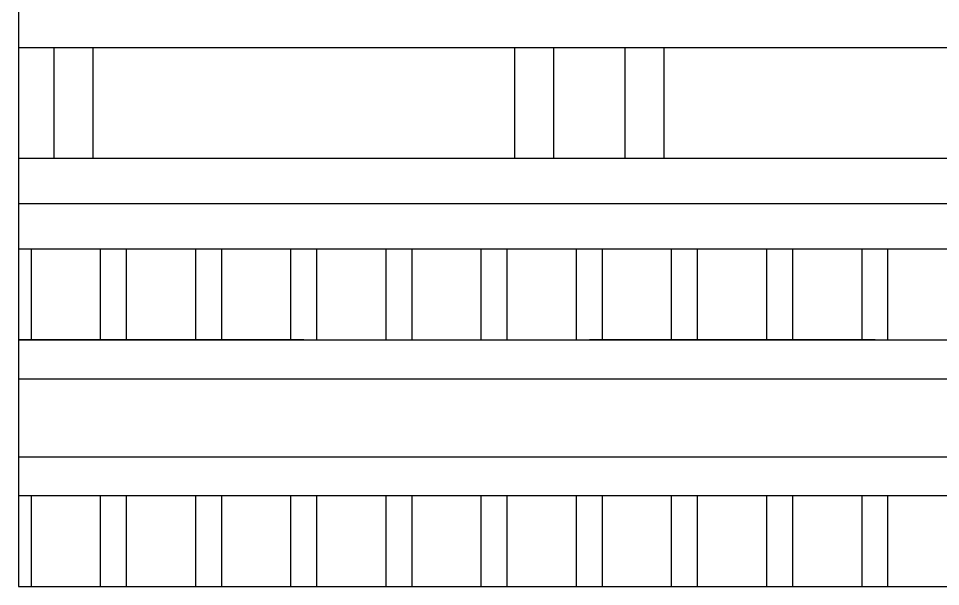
# Model space of a CAD drawing. Extents: x -111 to 2985, y -118 to 122.
# Drawn here: x -62.03 to -41.2, y -118.38 to -105.56 of the extents above; entities that cross this region are included whole.
import ezdxf

# ---------------------------------------------------------------- set-up
doc = ezdxf.new("R2010")
doc.units = 0
doc.layers.add('LAYER_03', color=5, linetype='CONTINUOUS')

msp = doc.modelspace()

# ---------------------------------------------------------------- linework, layer by layer
at = {"layer": 'LAYER_03'}
for points in [[(-62.028, -81.661), (-62.028, -118.385)], [(-62.028, -106.217), (-23.324, -106.217)], [(-61.221, -108.709), (-61.221, -106.217)], [(-60.342, -108.709), (-60.342, -106.217)], [(-50.813, -108.709), (-50.813, -106.217)], [(-49.933, -108.709), (-49.933, -106.217)], [(-48.32, -108.709), (-48.32, -106.217)], [(-47.441, -108.709), (-47.441, -106.217)], [(-62.028, -108.709), (-23.324, -108.709)], [(-62.028, -109.735), (-23.324, -109.735)], [(-62.028, -110.761), (-23.324, -110.761)], [(-61.734, -112.814), (-61.734, -110.761)], [(-60.171, -112.814), (-60.171, -110.761)], [(-59.584, -112.814), (-59.584, -110.761)], [(-58.021, -112.814), (-58.021, -110.761)], [(-57.434, -112.814), (-57.434, -110.761)], [(-55.87, -112.814), (-55.87, -110.761)], [(-55.284, -112.814), (-55.284, -110.761)], [(-53.72, -112.814), (-53.72, -110.761)], [(-53.134, -112.814), (-53.134, -110.761)], [(-51.57, -112.814), (-51.57, -110.761)], [(-50.984, -112.814), (-50.984, -110.761)], [(-49.42, -112.814), (-49.42, -110.761)], [(-48.833, -112.814), (-48.833, -110.761)], [(-47.27, -112.814), (-47.27, -110.761)], [(-46.683, -112.814), (-46.683, -110.761)], [(-45.119, -112.814), (-45.119, -110.761)], [(-44.533, -112.814), (-44.533, -110.761)], [(-42.969, -112.814), (-42.969, -110.761)], [(-42.383, -112.814), (-42.383, -110.761)], [(-55.577, -112.814), (-62.028, -112.814)], [(-62.028, -112.814), (-55.577, -112.814)], [(-55.577, -112.814), (-49.127, -112.814), (-30.295, -112.814)], [(-42.676, -112.814), (-49.127, -112.814)], [(-42.676, -112.814), (-36.226, -112.814)], [(-62.028, -113.693), (-23.324, -113.693)], [(-62.028, -115.453), (-23.324, -115.453)], [(-62.028, -116.332), (-23.324, -116.332)], [(-61.734, -118.385), (-61.734, -116.332)], [(-60.171, -118.385), (-60.171, -116.332)], [(-59.584, -118.385), (-59.584, -116.332)], [(-58.021, -118.385), (-58.021, -116.332)], [(-57.434, -118.385), (-57.434, -116.332)], [(-55.87, -118.385), (-55.87, -116.332)], [(-55.284, -118.385), (-55.284, -116.332)], [(-53.72, -118.385), (-53.72, -116.332)], [(-53.134, -118.385), (-53.134, -116.332)], [(-51.57, -118.385), (-51.57, -116.332)], [(-50.984, -118.385), (-50.984, -116.332)], [(-49.42, -118.385), (-49.42, -116.332)], [(-48.833, -118.385), (-48.833, -116.332)], [(-47.27, -118.385), (-47.27, -116.332)], [(-46.683, -118.385), (-46.683, -116.332)], [(-45.119, -118.385), (-45.119, -116.332)], [(-44.533, -118.385), (-44.533, -116.332)], [(-42.969, -118.385), (-42.969, -116.332)], [(-42.383, -118.385), (-42.383, -116.332)], [(-62.028, -118.385), (-23.324, -118.385)]]:
    msp.add_lwpolyline(points, dxfattribs=at)

doc.saveas('drawing.dxf')
